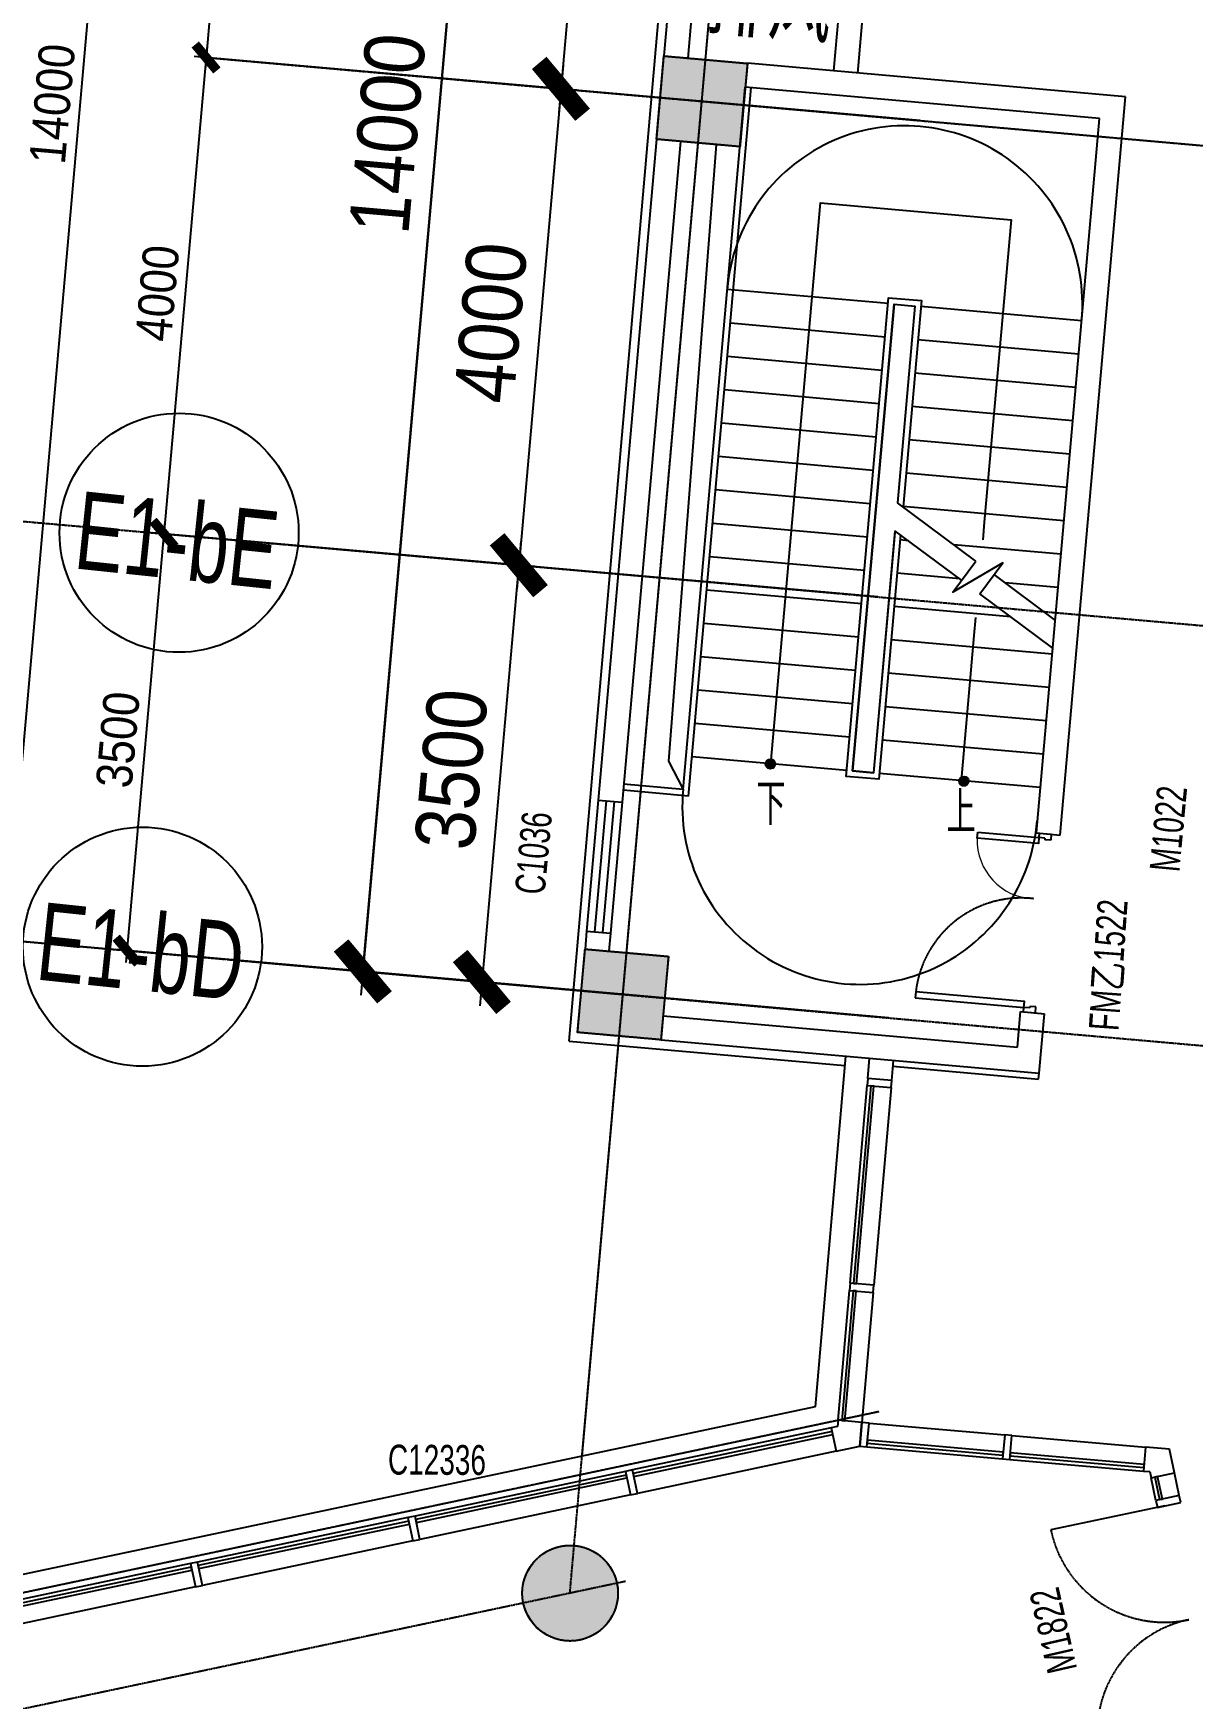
# Model space of a CAD drawing. Header units: millimetres. Extents: x 11669738 to 11859441, y -6222081 to -6069093.
# Drawn here: x 11725210 to 11734908, y -6168623 to -6154691 of the extents above; entities that cross this region are included whole.
import ezdxf
from ezdxf.enums import TextEntityAlignment as Align

# ---------------------------------------------------------------- set-up
doc = ezdxf.new("R2010")
doc.units = ezdxf.units.MM
for name, pattern in [('DASH', [0.35, 0.25, -0.1]), ('E-COLS-F4$0$HIDDEN', [0.375, 0.25, -0.125]), ('E-RG-1F$0$$0$DOTE', [2.42, 2, -0.2, 0.02, -0.2])]:
    doc.linetypes.add(name, pattern=pattern)
for name, color, linetype in [('A—墙体', 7, 'Continuous'), ('A—文字索引', 40, 'Continuous'), ('A—楼梯、电梯、栏杆', 50, 'Continuous'), ('A—设备管丼、主管符号', 50, 'Continuous'), ('A—轴线、尺寸', 1, 'Continuous'), ('A—门窗', 135, 'Continuous'), ('E-COLS-F4$0$0S-COLS-HATCH', 8, 'Continuous'), ('E-COLS-F4$0$0S-COLS-I', 90, 'E-COLS-F4$0$HIDDEN'), ('E1-RI-4F$0$A-SYMB-DOOR', 4, 'Continuous'), ('E1-RI-4F$0$A-SYMB-DOOR1', 4, 'Continuous'), ('E1-RV-4F$0$A-SYMB-AREA', 4, 'Continuous'), ('E1-RV-4F$0$A-SYMB-NAME', 4, 'Continuous'), ('E1-RV-4F$0$WRV-1-01-N1$0$AUDIT_D_120618114340-341', 1, 'Continuous'), ('I—平面—文字', 40, 'Continuous'), ('I—平面—装饰面层线', 192, 'Continuous'), ('I—平面—门', 22, 'Continuous'), ('轴线100', 1, 'Continuous')]:
    doc.layers.add(name, color=color, linetype=linetype)
doc.layers.add('E1-RV-4F$0$A-DOOR', color=32, linetype='Continuous', lineweight=5)
doc.styles.add('ARIAL', font='SIMYOU.TTF', dxfattribs={"width": 0.9})
doc.styles.add('E1-RI-4F$0$ECADI-TXT', font='SIMYOU.TTF')
doc.styles.add('E1-RV-4F$0$ECADI', font='hzs.shx', dxfattribs={"width": 0.7, "bigfont": 'hztxt.shx'})
doc.styles.add('XD2008', font='simhei.ttf', dxfattribs={"width": 0.85})
doc.dimstyles.new('200', dxfattribs={"dimscale": 200, "dimtxt": 2.5, "dimasz": 2, "dimexe": 1, "dimexo": 1, "dimgap": 0.8, "dimtad": 1, "dimdec": 0, "dimdsep": 46, "dimtxsty": 'ARIAL', "dimblk1": 'ARCHTICK', "dimblk2": 'ARCHTICK', "dimsah": 1, "dimcen": -0.9, "dimdle": 1, "dimclrd": 256, "dimclre": 256, "dimclrt": 40, "dimaunit": 1, "dimadec": 0, "dimazin": 0, "dimtfac": 0.35, "dimtdec": 0, "dimtix": 1, "dimtmove": 2, "dimatfit": 3, "dimldrblk": 'ARCHTICK', "dimfxl": 0, "dimtvp": 0.8, "dimtolj": 1, "dimtzin": 0, "dimarcsym": 0})
doc.dimstyles.new('副本 100', dxfattribs={"dimscale": 100, "dimtxt": 2.5, "dimasz": 2, "dimexe": 1, "dimexo": 1, "dimgap": 0.8, "dimtad": 1, "dimdec": 0, "dimdsep": 46, "dimtxsty": 'ARIAL', "dimblk1": 'ARCHTICK', "dimblk2": 'ARCHTICK', "dimsah": 1, "dimcen": -0.9, "dimdle": 1, "dimclrd": 256, "dimclre": 256, "dimclrt": 40, "dimaunit": 1, "dimadec": 0, "dimazin": 0, "dimtfac": 0.35, "dimtdec": 0, "dimtix": 1, "dimtmove": 2, "dimatfit": 3, "dimldrblk": 'ARCHTICK', "dimfxl": 0, "dimtvp": 0.8, "dimtolj": 1, "dimtzin": 0, "dimarcsym": 0})

# ---------------------------------------------------------------- blocks, each defined once
blk = doc.blocks.new('E1-RI-4F$0$ECADI-TAG-DOOR')
blk = doc.blocks.new('E-COLS-F4')
at = {"layer": 'E-COLS-F4$0$0S-COLS-HATCH'}
for points in [[(11730485, -6154881), (11731183, -6154943), (11731121, -6155640), (11730424, -6155578)], [(11729825, -6162352), (11730522, -6162413), (11730460, -6163111), (11729763, -6163049)]]:
    blk.add_hatch(color=18, dxfattribs=at).paths.add_polyline_path(points)
h = blk.add_hatch(color=18, dxfattribs=at)
edge = h.paths.add_edge_path()
edge.add_arc((11729700, -6167740), 400, 0, 360)
at = {"layer": 'A—墙体'}
for points in [[(11730485, -6154881), (11731183, -6154943), (11731121, -6155640), (11730424, -6155578)], [(11729825, -6162352), (11730522, -6162413), (11730460, -6163111), (11729763, -6163049)]]:
    blk.add_lwpolyline(points, close=True, dxfattribs=at)
blk.add_circle((11729700, -6167740), 400, dxfattribs=at)
at = {"layer": 'E-COLS-F4$0$0S-COLS-I'}
for points in [[(11730485, -6154881), (11731183, -6154943), (11731121, -6155640), (11730424, -6155578)], [(11729825, -6162352), (11730522, -6162413), (11730460, -6163111), (11729763, -6163049)]]:
    blk.add_lwpolyline(points, close=True, dxfattribs=at)
blk.add_circle((11729700, -6167740), 400, dxfattribs=at)
blk = doc.blocks.new('E1-RV-4F$0$3')
at = {"layer": 'E1-RV-4F$0$WRV-1-01-N1$0$AUDIT_D_120618114340-341'}
h = blk.add_hatch(color=256, dxfattribs=at)
edge = h.paths.add_edge_path()
edge.add_arc((10773784.9, -7567736.8), 20, 138.7891, 318.7891, ccw=False)
edge.add_arc((10773784.9, -7567736.8), 20, -41.2109, 138.7891, ccw=False)
blk.add_lwpolyline([(10773800, -7567750, -1), (10773769.9, -7567723.7, -1)], format="xyb", close=True, dxfattribs=at)
blk = doc.blocks.new('E1-RV-4F$0$5erhfh')
at = {"layer": 'E1-RV-4F$0$A-SYMB-AREA', "style": 'E1-RV-4F$0$ECADI', "width": 0.7}
blk.add_attdef('340M2', text='', height=2.5, dxfattribs=at).set_placement((0, 1.25), align=Align.MIDDLE_LEFT)
at = {"layer": 'E1-RV-4F$0$A-SYMB-NAME', "style": 'E1-RV-4F$0$ECADI', "width": 0.7}
blk.add_attdef('CHINESENAME', (-12.29, 3.09), '', height=4.5, dxfattribs=at)
blk = doc.blocks.new('E1-RV-4F$0$m1500')
at = {"layer": 'E1-RV-4F$0$A-DOOR'}
for p, q in [((11840495, -6201812), (11840533, -6201812)), ((11840495, -6201812), (11840495, -6201912)), ((11840533, -6201862), (11840533, -6201812)), ((11841958, -6201862), (11841958, -6201812)), ((11841995, -6201812), (11841958, -6201812)), ((11841995, -6201812), (11841995, -6201912)), ((11840495, -6201912), (11840545, -6201912)), ((11840533, -6201862), (11840545, -6201862)), ((11840545, -6201912), (11840545, -6201862)), ((11841958, -6201862), (11841945, -6201862)), ((11841945, -6201912), (11841945, -6201862)), ((11841995, -6201912), (11841945, -6201912))]:
    blk.add_line(p, q, dxfattribs=at)
for points in [[(11840533, -6200900), (11840533, -6201812), (11840583, -6201812), (11840583, -6200900)], [(11841958, -6201299), (11841958, -6201812), (11841908, -6201812), (11841908, -6201299)]]:
    blk.add_lwpolyline(points, close=True, dxfattribs=at)
for centre, radius, start, end in [((11840558, -6201787), 888, 358.3865, 88.3865), ((11841933, -6201787), 489, 92.9807, 182.9807)]:
    blk.add_arc(centre, radius, start, end, dxfattribs=at)
blk = doc.blocks.new('_ArchTick')
at = {"color": 0, "linetype": 'ByBlock', "const_width": 0.4}
blk.add_lwpolyline([(-0.5, -0.5), (0.5, 0.5)], dxfattribs=at)
blk = doc.blocks.new('*D246')
at = {"layer": 'A—轴线、尺寸', "linetype": 'ByBlock', "lineweight": -2}
for p, q in [((11729288, -6158941), (11728945, -6162826)), ((11731890, -6159372), (11729071, -6159123)), ((11731581, -6162858), (11728763, -6162609))]:
    blk.add_line(p, q, dxfattribs=at)
at = {"layer": 'Defpoints', "color": 0, "linetype": 'ByBlock'}
for p in [(11732089, -6159390), (11728962, -6162627), (11731781, -6162876)]:
    blk.add_point(p, dxfattribs=at)
at = {"layer": 'A—轴线、尺寸', "linetype": 'ByBlock', "lineweight": -2, "xscale": 400, "yscale": 400, "zscale": 400}
for p, rotation in [((11729271, -6159141), 84.94782860218022), ((11728962, -6162627), 264.9478286021802)]:
    blk.add_blockref('_ArchTick', p, dxfattribs=dict(at, rotation=rotation))
at = {"layer": 'A—轴线、尺寸', "color": 40, "linetype": 'ByBlock', "insert": (11728708, -6160848), "char_height": 500, "attachment_point": 5, "rotation": 84.9478, "style": 'ARIAL'}
blk.add_mtext('\\A1;3500', dxfattribs=at)
blk = doc.blocks.new('*D247')
at = {"layer": 'A—轴线、尺寸', "linetype": 'ByBlock', "lineweight": -2}
for p, q in [((11729217, -6148394), (11727949, -6162738)), ((11733596, -6148982), (11729000, -6148576)), ((11732363, -6162928), (11727767, -6162521))]:
    blk.add_line(p, q, dxfattribs=at)
at = {"layer": 'Defpoints', "color": 0, "linetype": 'ByBlock'}
for p in [(11733795, -6149000), (11727966, -6162539), (11732562, -6162945)]:
    blk.add_point(p, dxfattribs=at)
at = {"layer": 'A—轴线、尺寸', "linetype": 'ByBlock', "lineweight": -2, "xscale": 400, "yscale": 400, "zscale": 400}
for p, rotation in [((11729199, -6148593), 84.94782860218022), ((11727966, -6162539), 264.9478286021802)]:
    blk.add_blockref('_ArchTick', p, dxfattribs=dict(at, rotation=rotation))
at = {"layer": 'A—轴线、尺寸', "color": 40, "linetype": 'ByBlock', "insert": (11728174, -6155530), "char_height": 500, "attachment_point": 5, "rotation": 84.9478, "style": 'ARIAL'}
blk.add_mtext('\\A1;14000', dxfattribs=at)
blk = doc.blocks.new('*D276')
at = {"layer": 'A—轴线、尺寸', "linetype": 'ByBlock', "lineweight": -2}
for p, q in [((11730213, -6148482), (11729605, -6155355)), ((11733198, -6148947), (11729996, -6148664)), ((11732625, -6155421), (11729424, -6155138))]:
    blk.add_line(p, q, dxfattribs=at)
at = {"layer": 'Defpoints', "color": 0, "linetype": 'ByBlock'}
for p in [(11733397, -6148964), (11729623, -6155156), (11732824, -6155439)]:
    blk.add_point(p, dxfattribs=at)
at = {"layer": 'A—轴线、尺寸', "linetype": 'ByBlock', "lineweight": -2, "xscale": 400, "yscale": 400, "zscale": 400}
for p, rotation in [((11730195, -6148681), 84.94782860218022), ((11729623, -6155156), 264.9478286021802)]:
    blk.add_blockref('_ArchTick', p, dxfattribs=dict(at, rotation=rotation))
at = {"layer": 'A—轴线、尺寸', "color": 40, "linetype": 'ByBlock', "insert": (11729501, -6151883), "char_height": 500, "attachment_point": 5, "rotation": 84.9478, "style": 'ARIAL'}
blk.add_mtext('\\A1;6500', dxfattribs=at)
blk = doc.blocks.new('*D277')
at = {"layer": 'A—轴线、尺寸', "linetype": 'ByBlock', "lineweight": -2}
for p, q in [((11729641, -6154957), (11729253, -6159340)), ((11732625, -6155421), (11729424, -6155138)), ((11732273, -6159406), (11729071, -6159123))]:
    blk.add_line(p, q, dxfattribs=at)
at = {"layer": 'Defpoints', "color": 0, "linetype": 'ByBlock'}
for p in [(11732824, -6155439), (11729271, -6159141), (11732472, -6159424)]:
    blk.add_point(p, dxfattribs=at)
at = {"layer": 'A—轴线、尺寸', "linetype": 'ByBlock', "lineweight": -2, "xscale": 400, "yscale": 400, "zscale": 400}
for p, rotation in [((11729623, -6155156), 84.94782860218022), ((11729271, -6159141), 264.9478286021802)]:
    blk.add_blockref('_ArchTick', p, dxfattribs=dict(at, rotation=rotation))
at = {"layer": 'A—轴线、尺寸', "color": 40, "linetype": 'ByBlock', "insert": (11729038, -6157112), "char_height": 500, "attachment_point": 5, "rotation": 84.9478, "style": 'ARIAL'}
blk.add_mtext('\\A1;4000', dxfattribs=at)
blk = doc.blocks.new('*D385')
at = {"layer": 'Defpoints', "color": 0, "linetype": 'ByBlock'}
for p in [(11956206, -6349827), (11953079, -6353064), (11955897, -6353313)]:
    blk.add_point(p, dxfattribs=at)
at = {"layer": '轴线100', "linetype": 'ByBlock', "lineweight": -2}
for p, q in [((11953396, -6349478), (11953070, -6353163)), ((11956106, -6349818), (11953288, -6349569)), ((11955798, -6353304), (11952980, -6353055))]:
    blk.add_line(p, q, dxfattribs=at)
at = {"layer": '轴线100', "linetype": 'ByBlock', "lineweight": -2, "xscale": 200, "yscale": 200, "zscale": 200}
for p, rotation in [((11953387, -6349577), 84.94782860317694), ((11953079, -6353064), 264.947828603177)]:
    blk.add_blockref('_ArchTick', p, dxfattribs=dict(at, rotation=rotation))
at = {"layer": '轴线100', "color": 40, "linetype": 'ByBlock', "insert": (11953004, -6351300), "char_height": 300, "attachment_point": 5, "rotation": 84.9478, "style": 'ARIAL'}
blk.add_mtext('\\A1;3500', dxfattribs=at)
blk = doc.blocks.new('*D386')
at = {"layer": 'Defpoints', "color": 0, "linetype": 'ByBlock'}
for p in [(11958260, -6339467), (11952068, -6352974), (11957027, -6353413)]:
    blk.add_point(p, dxfattribs=at)
at = {"layer": '轴线100', "linetype": 'ByBlock', "lineweight": -2}
for p, q in [((11953310, -6338929), (11952059, -6353074)), ((11958160, -6339458), (11953201, -6339020)), ((11956927, -6353404), (11951968, -6352966))]:
    blk.add_line(p, q, dxfattribs=at)
at = {"layer": '轴线100', "linetype": 'ByBlock', "lineweight": -2, "xscale": 200, "yscale": 200, "zscale": 200}
for p, rotation in [((11953301, -6339029), 84.94782860317694), ((11952068, -6352974), 264.947828603177)]:
    blk.add_blockref('_ArchTick', p, dxfattribs=dict(at, rotation=rotation))
at = {"layer": '轴线100', "color": 40, "linetype": 'ByBlock', "insert": (11952455, -6345981), "char_height": 300, "attachment_point": 5, "rotation": 84.9478, "style": 'ARIAL'}
blk.add_mtext('\\A1;14000', dxfattribs=at)
blk = doc.blocks.new('*D391')
at = {"layer": 'Defpoints', "color": 0, "linetype": 'ByBlock'}
for p in [(11957514, -6339401), (11953740, -6345593), (11956941, -6345876)]:
    blk.add_point(p, dxfattribs=at)
at = {"layer": '轴线100', "linetype": 'ByBlock', "lineweight": -2}
for p, q in [((11954321, -6339019), (11953731, -6345693)), ((11957414, -6339392), (11954212, -6339109)), ((11956842, -6345867), (11953640, -6345584))]:
    blk.add_line(p, q, dxfattribs=at)
at = {"layer": '轴线100', "linetype": 'ByBlock', "lineweight": -2, "xscale": 200, "yscale": 200, "zscale": 200}
for p, rotation in [((11954312, -6339118), 84.94782860317694), ((11953740, -6345593), 264.947828603177)]:
    blk.add_blockref('_ArchTick', p, dxfattribs=dict(at, rotation=rotation))
at = {"layer": '轴线100', "color": 40, "linetype": 'ByBlock', "insert": (11953797, -6342335), "char_height": 300, "attachment_point": 5, "rotation": 84.9478, "style": 'ARIAL'}
blk.add_mtext('\\A1;6500', dxfattribs=at)
blk = doc.blocks.new('*D392')
at = {"layer": 'Defpoints', "color": 0, "linetype": 'ByBlock'}
for p in [(11956941, -6345876), (11953387, -6349577), (11956589, -6349860)]:
    blk.add_point(p, dxfattribs=at)
at = {"layer": '轴线100', "linetype": 'ByBlock', "lineweight": -2}
for p, q in [((11953748, -6345493), (11953379, -6349677)), ((11956842, -6345867), (11953640, -6345584)), ((11956489, -6349852), (11953288, -6349569))]:
    blk.add_line(p, q, dxfattribs=at)
at = {"layer": '轴线100', "linetype": 'ByBlock', "lineweight": -2, "xscale": 200, "yscale": 200, "zscale": 200}
for p, rotation in [((11953740, -6345593), 84.94782860317694), ((11953387, -6349577), 264.947828603177)]:
    blk.add_blockref('_ArchTick', p, dxfattribs=dict(at, rotation=rotation))
at = {"layer": '轴线100', "color": 40, "linetype": 'ByBlock', "insert": (11953334, -6347565), "char_height": 300, "attachment_point": 5, "rotation": 84.9478, "style": 'ARIAL'}
blk.add_mtext('\\A1;4000', dxfattribs=at)
blk = doc.blocks.new('4')
at = {"layer": '轴线100', "linetype": 'E-RG-1F$0$$0$DOTE'}
for p, q in [((11956783.5, -6358438.8, 0), (11958881.3, -6334710.2, 0)), ((11953801.5, -6345598.4, 0), (11971832.4, -6347192.5, 0)), ((11951444.2, -6349405.6, 0), (12008725.2, -6354469.6, 0)), ((11951136, -6352892, 0), (12008417, -6357956, 0))]:
    blk.add_line(p, q, dxfattribs=at)
at = {"layer": '轴线100', "linetype": 'ByBlock'}
for base, p1, p2, picture, middle in [((11952067.9, -6352974.4, 0), (11958259.9, -6339467.2, 0), (11957027, -6353412.8, 0), '*D386', (11952455.3, -6345981.3, 0)), ((11953739.7, -6345592.9, 0), (11957513.6, -6339401.2, 0), (11956941.2, -6345876, 0), '*D391', (11953796.8, -6342335.3, 0)), ((11953387.4, -6349577.4, 0), (11956941.2, -6345876, 0), (11956588.9, -6349860.4, 0), '*D392', (11953334.4, -6347564.9, 0)), ((11953079.2, -6353063.8, 0), (11956205.7, -6349826.6, 0), (11955897.4, -6353313, 0), '*D385', (11953004.2, -6351300.4, 0))]:
    dim = blk.add_linear_dim(base=base, p1=p1, p2=p2, angle=84.94783, dimstyle='副本 100', override={"dimtxt": 3}, dxfattribs=at)
    dim.commit()
    dim.dimension.update_dxf_attribs({"geometry": picture, "text_midpoint": middle})

msp = doc.modelspace()

# ---------------------------------------------------------------- linework, layer by layer
at = {"layer": 'A—墙体'}
for p, q in [((11730996.1, -6149103.6), (11730485.3, -6154881.1)), ((11730843.1, -6153105.7), (11730684.6, -6154898.7)), ((11732062.8, -6153213.5), (11731904.3, -6155006.5)), ((11732262, -6153231.1), (11732103.5, -6155024.1)), ((11734345.2, -6155222.2), (11731182.6, -6154942.6)), ((11734345.2, -6155222.2), (11731182.6, -6154942.6)), ((11734128.4, -6155403.8), (11731165, -6155141.8)), ((11734128.4, -6155403.8), (11731165, -6155141.8)), ((11733799.2, -6161398.1), (11734345.2, -6155222.2)), ((11733799.2, -6161398.1), (11734345.2, -6155222.2)), ((11733600, -6161380.5), (11734128.4, -6155403.8)), ((11733600, -6161380.5), (11734128.4, -6155403.8)), ((11730423.7, -6155578.2), (11729934.9, -6161106.7)), ((11730423.7, -6155578.2), (11729934.9, -6161106.7)), ((11730622.9, -6155595.8), (11730134.1, -6161124.3)), ((11730622.9, -6155595.8), (11730134.1, -6161124.3)), ((11729934.9, -6161106.7), (11730134.1, -6161124.3)), ((11729934.9, -6161106.7), (11730134.1, -6161124.3)), ((11733600, -6161380.5), (11733799.2, -6161398.1)), ((11733600, -6161380.5), (11733799.2, -6161398.1)), ((11729838, -6162202.4), (11729824.8, -6162351.8)), ((11729838, -6162202.4), (11729824.8, -6162351.8)), ((11729838, -6162202.4), (11730037.3, -6162220)), ((11729838, -6162202.4), (11730037.3, -6162220)), ((11730037.3, -6162220), (11730024.1, -6162369.4)), ((11730037.3, -6162220), (11730024.1, -6162369.4)), ((11730478.1, -6162911.5), (11733441.5, -6163173.5)), ((11730478.1, -6162911.5), (11733441.5, -6163173.5)), ((11733441.5, -6163173.5), (11733467.9, -6162874.7)), ((11733441.5, -6163173.5), (11733467.9, -6162874.7)), ((11733467.9, -6162874.7), (11733667.1, -6162892.3)), ((11733467.9, -6162874.7), (11733667.1, -6162892.3)), ((11733623.1, -6163390.3), (11733667.1, -6162892.3)), ((11733623.1, -6163390.3), (11733667.1, -6162892.3)), ((11730460.5, -6163110.7), (11733623.1, -6163390.3)), ((11730460.5, -6163110.7), (11733623.1, -6163390.3))]:
    msp.add_line(p, q, dxfattribs=at)
at = {"layer": 'A—楼梯、电梯、栏杆'}
for p, q in [((11732359.7, -6156953), (11731015, -6156833.7)), ((11732409.5, -6156957.4), (11732063.2, -6160862.1)), ((11732409.5, -6156957.4), (11732583.8, -6156972.9)), ((11732583.8, -6156972.9), (11732437.9, -6158618.4)), ((11733978.3, -6157096.5), (11732633.6, -6156977.3)), ((11732335, -6157231.9), (11731040.5, -6157117.1)), ((11733953.6, -6157375.4), (11732608.9, -6157256.2)), ((11732310.2, -6157510.8), (11731015.9, -6157396)), ((11733928.9, -6157654.4), (11732584.2, -6157535.1)), ((11732285.5, -6157789.7), (11730991.2, -6157674.9)), ((11733904.1, -6157933.3), (11732559.4, -6157814)), ((11732260.8, -6158068.6), (11730966.6, -6157953.8)), ((11733879.4, -6158212.2), (11732534.7, -6158092.9)), ((11732236, -6158347.5), (11730941.9, -6158232.8)), ((11733854.7, -6158491.1), (11732510, -6158371.8)), ((11732211.3, -6158626.4), (11730917.2, -6158511.7)), ((11733829.9, -6158770), (11732485.3, -6158650.7)), ((11732186.6, -6158905.3), (11730892.6, -6158790.6)), ((11732417.2, -6158852.3), (11732237.6, -6160877.5)), ((11732529.5, -6158935.7), (11732460.5, -6158929.6)), ((11733805.2, -6159048.9), (11732910, -6158969.5)), ((11732161.8, -6159184.2), (11730867.9, -6159069.5)), ((11732958.7, -6159254.9), (11732435.8, -6159208.5)), ((11733780.5, -6159327.8), (11733339.2, -6159288.7)), ((11732137.1, -6159463.1), (11730843.3, -6159348.4)), ((11733387.9, -6159574.1), (11732411, -6159487.4)), ((11732112.4, -6159742), (11730818.6, -6159627.3)), ((11733731, -6159885.6), (11732386.3, -6159766.3)), ((11732087.6, -6160021), (11730794, -6159906.2)), ((11733706.3, -6160164.5), (11732361.6, -6160045.3)), ((11732062.9, -6160299.9), (11730769.3, -6160185.1)), ((11733681.5, -6160443.4), (11732336.8, -6160324.2)), ((11732038.2, -6160578.8), (11730744.6, -6160464.1)), ((11733656.8, -6160722.3), (11732312.1, -6160603.1)), ((11732013.4, -6160857.7), (11730720, -6160743)), ((11732063.2, -6160862.1), (11732237.6, -6160877.5)), ((11733632.1, -6161001.2), (11732287.4, -6160882))]:
    msp.add_line(p, q, dxfattribs=at)
at = {"layer": 'A—楼梯、电梯、栏杆', "color": 2}
for p, q in [((11732409.5, -6156957.4), (11732063.2, -6160862.1)), ((11732409.5, -6156957.4), (11732583.8, -6156972.9)), ((11732583.8, -6156972.9), (11732437.9, -6158618.4)), ((11733094, -6159106.3), (11732437.9, -6158618.4)), ((11732417.2, -6158852.3), (11732237.6, -6160877.5)), ((11732974.6, -6159266.8), (11732417.2, -6158852.2)), ((11732529.5, -6158935.7), (11732460.5, -6158929.6)), ((11733757.5, -6159599.6), (11733246.4, -6159219.6)), ((11733736.8, -6159833.5), (11733127.1, -6159380.1)), ((11732063.2, -6160862.1), (11732237.6, -6160877.5))]:
    msp.add_line(p, q, dxfattribs=at)
for points in [[(11731379.4, -6160801.4), (11731794.2, -6156110.7), (11733388, -6156251.6), (11733164.4, -6158780.5), (11733151.2, -6158929.9)], [(11733127.1, -6159380.1), (11733319.3, -6159121.6), (11732901.4, -6159365.2), (11733094, -6159106.3)], [(11732973.1, -6160942.8), (11733080.6, -6159728.3), (11733093.8, -6159578.9)]]:
    msp.add_lwpolyline(points, dxfattribs=at)
at = {"layer": 'A—楼梯、电梯、栏杆'}
for points in [[(11732464.3, -6158887.3), (11732282.9, -6160931.8), (11732009, -6160907.5), (11732364.1, -6156903.2), (11732638, -6156927.5), (11732485, -6158653.5)], [(11732415.8, -6158867.6), (11732237.6, -6160877.5), (11732063.2, -6160862.1), (11732409.5, -6156957.4), (11732583.8, -6156972.9), (11732437.9, -6158618.4)]]:
    msp.add_lwpolyline(points, dxfattribs=at)
at = {"layer": 'A—楼梯、电梯、栏杆', "color": 2}
for centre, radius, start, end in [((11732497.8, -6156952.7), 1487.6, 354.45966, 175.436), ((11732124.6, -6161161.1), 1486.1, 174.45282, 355.44284)]:
    msp.add_arc(centre, radius, start, end, dxfattribs=at)
at = {"layer": 'A—设备管丼、主管符号'}
for p, q in [((11730645.5, -6161017.5), (11731165, -6155141.8)), ((11730690.9, -6161071.7), (11731214.8, -6155146.2)), ((11730645.5, -6161017.5), (11730147.5, -6160973.4)), ((11730690.9, -6161071.7), (11730143.1, -6161023.2))]:
    msp.add_line(p, q, dxfattribs=at)
msp.add_lwpolyline([(11730921.7, -6155622.3), (11730522.3, -6160779.2), (11730646.3, -6161017.5)], dxfattribs=at)
at = {"layer": 'A—轴线、尺寸', "linetype": 'ByBlock'}
for p, q in [((11729801.2, -6166593.7, 0), (11731925.9, -6142560.3, 0)), ((11727966.3, -6162538.9, 0), (11729199.2, -6148593.3, 0)), ((11730382.4, -6155223.2, 0), (11744748.7, -6156493.3, 0)), ((11727423.2, -6158977.2, 0), (11730450.8, -6159244.9, 0)), ((11727114.2, -6162463.5, 0), (11730142.6, -6162731.3, 0)), ((11732282.3, -6166221.8, 0), (11687668.7, -6175666.2, 0))]:
    msp.add_line(p, q, dxfattribs=at)
for centre in [(11726429.1, -6158869.4, 0), (11726123, -6162331.7, 0)]:
    msp.add_circle(centre, 1000, dxfattribs=at)
at = {"layer": 'A—门窗'}
for p, q in [((11729692.7, -6163123.3), (11731063.1, -6147423.5)), ((11729934.9, -6161106.7), (11729838, -6162202.4)), ((11729934.9, -6161106.7), (11729838, -6162202.4)), ((11730001.3, -6161112.5), (11729904.4, -6162208.3)), ((11730001.3, -6161112.5), (11729904.4, -6162208.3)), ((11730067.7, -6161118.4), (11729970.9, -6162214.1)), ((11730067.7, -6161118.4), (11729970.9, -6162214.1)), ((11730134.1, -6161124.3), (11730037.3, -6162220)), ((11730134.1, -6161124.3), (11730037.3, -6162220)), ((11729692.7, -6163123.3), (11731997.2, -6163327)), ((11732004.1, -6163247.6), (11731749.9, -6166181.3)), ((11732190.7, -6163433.5), (11732205.6, -6163265.1)), ((11732389.9, -6163450.8), (11732404.8, -6163282.8)), ((11732041.3, -6165147), (11732185.5, -6163493.2)), ((11732215.9, -6163495.9), (11732071.7, -6165149.6)), ((11732097, -6165151.8), (11732241.2, -6163498.1)), ((11732190.7, -6163433.5), (11732185.5, -6163493.2)), ((11732185.5, -6163493.2), (11732384.7, -6163510.6)), ((11732389.9, -6163450.8), (11732190.7, -6163433.5)), ((11732241.2, -6163498.1), (11732215.9, -6163495.9)), ((11732384.7, -6163510.6), (11732389.9, -6163450.8)), ((11732384.7, -6163510.6), (11732240.5, -6165164.3)), ((11732071.7, -6165149.6), (11732097, -6165151.8)), ((11731941.3, -6166293.5), (11732036, -6165206.7)), ((11732066.5, -6165209.4), (11731971.7, -6166296.1)), ((11731997, -6166298.3), (11732091.8, -6165211.6)), ((11732091.8, -6165211.6), (11732066.5, -6165209.4)), ((11732235.3, -6165224.1), (11732140.5, -6166310.8)), ((11731749.9, -6166181.3), (11722716.4, -6168093.6)), ((11731884.9, -6166357.1), (11730222.2, -6166709.1)), ((11731891.2, -6166387), (11730228.6, -6166739)), ((11730233.8, -6166763.8), (11731896.5, -6166411.9)), ((11731896.5, -6166411.9), (11731891.2, -6166387)), ((11731971.7, -6166296.1), (11731997, -6166298.3)), ((11732200.2, -6166317.1), (11733335, -6166416.1)), ((11733394.8, -6166421.3), (11734513.6, -6166518.9)), ((11731926.3, -6166552.8), (11730263.7, -6166904.8)), ((11732182.8, -6166516.4), (11733317.6, -6166615.3)), ((11732187.7, -6166460.6), (11732185.5, -6166485.9)), ((11732185.5, -6166485.9), (11733320.3, -6166584.9)), ((11733322.5, -6166559.6), (11732187.7, -6166460.6)), ((11733320.3, -6166584.9), (11733322.5, -6166559.6)), ((11733382.3, -6166564.8), (11733380.1, -6166590.1)), ((11734501.1, -6166662.4), (11733382.3, -6166564.8)), ((11734513.6, -6166518.9), (11734496.3, -6166718.1)), ((11734714, -6166536.4), (11734513.6, -6166518.9)), ((11734755.6, -6166733.1), (11734714, -6166536.4)), ((11733377.4, -6166620.6), (11734496.3, -6166718.1)), ((11733380.1, -6166590.1), (11734498.9, -6166687.7)), ((11734498.9, -6166687.7), (11734501.1, -6166662.4)), ((11730163.5, -6166721.5), (11728402.6, -6167094.3)), ((11730169.9, -6166751.4), (11728408.9, -6167124.2)), ((11728414.2, -6167149.1), (11730175.1, -6166776.3)), ((11730175.1, -6166776.3), (11730169.9, -6166751.4)), ((11730228.6, -6166739), (11730233.8, -6166763.8)), ((11734496.3, -6166718.1), (11734549, -6166722.7)), ((11734549, -6166722.7), (11734560, -6166774.5)), ((11734560, -6166774.5), (11734755.6, -6166733.1)), ((11734600, -6166963.9), (11734560, -6166774.5)), ((11734614.7, -6166762.9), (11734589.8, -6166768.2)), ((11734589.8, -6166768.2), (11734629.9, -6166957.5)), ((11734654.8, -6166952.3), (11734614.7, -6166762.9)), ((11734795.7, -6166922.5), (11734755.6, -6166733.1)), ((11730205, -6166917.2), (11728444, -6167290)), ((11734629.9, -6166957.5), (11734654.8, -6166952.3)), ((11728343.9, -6167106.7), (11726582.9, -6167479.5)), ((11728408.9, -6167124.2), (11728414.2, -6167149.1)), ((11728350.2, -6167136.6), (11726589.2, -6167509.4)), ((11726594.5, -6167534.3), (11728355.5, -6167161.5)), ((11728355.5, -6167161.5), (11728350.2, -6167136.6)), ((11728385.3, -6167302.4), (11726624.3, -6167675.2)), ((11726524.2, -6167492), (11724763.2, -6167864.7)), ((11726530.5, -6167521.8), (11724769.6, -6167894.6)), ((11726535.8, -6167546.7), (11726530.5, -6167521.8)), ((11726589.2, -6167509.4), (11726594.5, -6167534.3)), ((11724774.8, -6167919.5), (11726535.8, -6167546.7)), ((11726565.6, -6167687.6), (11724804.6, -6168060.4))]:
    msp.add_line(p, q, dxfattribs=at)
at = {"layer": 'A—门窗', "extrusion": (0, 0, -1)}
for p, q in [((11732041.3, -6165147), (11732036, -6165206.7)), ((11732240.5, -6165164.3), (11732041.3, -6165147)), ((11732235.3, -6165224.1), (11732240.5, -6165164.3)), ((11732036, -6165206.7), (11732235.3, -6165224.1)), ((11731936.7, -6166346.2), (11731884.9, -6166357.1)), ((11731884.9, -6166357.1), (11731926.3, -6166552.8)), ((11731941.3, -6166293.5), (11731936.7, -6166346.2)), ((11732140.5, -6166310.8), (11731941.3, -6166293.5)), ((11732123, -6166511.2), (11732140.5, -6166310.8)), ((11732140.4, -6166311.9), (11732123, -6166511.2)), ((11732200.2, -6166317.1), (11732140.4, -6166311.9)), ((11732182.8, -6166516.4), (11732200.2, -6166317.1)), ((11733335, -6166416.1), (11733317.6, -6166615.3)), ((11733394.8, -6166421.3), (11733335, -6166416.1)), ((11733377.4, -6166620.6), (11733394.8, -6166421.3)), ((11731926.3, -6166552.8), (11732123, -6166511.2)), ((11732123, -6166511.2), (11732182.8, -6166516.4)), ((11733317.6, -6166615.3), (11733377.4, -6166620.6)), ((11730222.2, -6166709.1), (11730163.5, -6166721.5)), ((11730163.5, -6166721.5), (11730205, -6166917.2)), ((11730263.7, -6166904.8), (11730222.2, -6166709.1)), ((11730205, -6166917.2), (11730263.7, -6166904.8)), ((11734795.7, -6166922.5), (11734600, -6166963.9)), ((11734600, -6166963.9), (11734612.5, -6167022.6)), ((11734612.5, -6167022.6), (11734808.1, -6166981.2)), ((11734808.1, -6166981.2), (11734795.7, -6166922.5)), ((11728402.6, -6167094.3), (11728343.9, -6167106.7)), ((11728343.9, -6167106.7), (11728385.3, -6167302.4)), ((11728444, -6167290), (11728402.6, -6167094.3)), ((11728385.3, -6167302.4), (11728444, -6167290)), ((11726582.9, -6167479.5), (11726524.2, -6167492)), ((11726524.2, -6167492), (11726565.6, -6167687.6)), ((11726624.3, -6167675.2), (11726582.9, -6167479.5)), ((11726565.6, -6167687.6), (11726624.3, -6167675.2))]:
    msp.add_line(p, q, dxfattribs=at)
at = {"layer": 'I—平面—装饰面层线'}
for p, q in [((11732400.4, -6163332.4), (11733618.7, -6163440.1)), ((11733618.7, -6163440.1), (11733623.1, -6163390.3))]:
    msp.add_line(p, q, dxfattribs=at)
msp.add_lwpolyline([(11733617.3, -6162887.9), (11733667.1, -6162892.3)], dxfattribs=at)
at = {"layer": 'I—平面—门'}
for p, q in [((11733624.9, -6161382.7), (11733621.6, -6161420)), ((11733624.9, -6161382.7), (11733724.5, -6161391.5)), ((11733724.5, -6161391.5), (11733720.1, -6161441.3)), ((11733671.4, -6161424.5), (11733621.6, -6161420)), ((11733671.4, -6161424.5), (11733670.3, -6161436.9)), ((11733720.1, -6161441.3), (11733670.3, -6161436.9)), ((11733492.8, -6162876.9), (11733496.1, -6162839.5)), ((11733492.8, -6162876.9), (11733592.5, -6162885.7)), ((11733545.9, -6162843.9), (11733496.1, -6162839.5)), ((11733545.9, -6162843.9), (11733547, -6162831.5)), ((11733596.9, -6162835.9), (11733547, -6162831.5)), ((11733592.5, -6162885.7), (11733596.9, -6162835.9)), ((11734673.4, -6167009.7), (11733721.3, -6167211.2))]:
    msp.add_line(p, q, dxfattribs=at)
for points in [[(11733110.3, -6161374.8), (11733621.6, -6161420), (11733617.2, -6161469.9), (11733105.9, -6161424.7)], [(11732587.2, -6162759.2), (11733496.1, -6162839.5), (11733500.5, -6162789.7), (11732591.6, -6162709.3)]]:
    msp.add_lwpolyline(points, close=True, dxfattribs=at)
at = {"layer": 'I—平面—门', "color": 8, "linetype": 'DASH', "ltscale": 20}
for centre, radius, start, end in [((11733473.4, -6162812.4), 887.9, 83.3343, 173.3343), ((11734673.4, -6167009.7), 973.2, 191.95265, 281.95265), ((11735075.2, -6168907.6), 966.8, 101.95265, 191.95265)]:
    msp.add_arc(centre, radius, start, end, dxfattribs=at)
at = {"layer": '轴线100', "linetype": 'E-RG-1F$0$$0$DOTE'}
for p, q in [((11732282.2, -6166222, 0), (11687668.6, -6175666.4, 0)), ((11730163.5, -6167641.6, 0), (11687864.3, -6176596, 0))]:
    msp.add_line(p, q, dxfattribs=at)

# ---------------------------------------------------------------- block references
msp.add_blockref('4', (-227085, 190699.3, 0))
ref = msp.add_blockref('E1-RV-4F$0$5erhfh', (11732487.6, -6161622.7), dxfattribs=dict(xscale=100, yscale=100, zscale=100))
ref.add_attrib('CHINESENAME', '下', (11731258.4, -6161313.9), dxfattribs={"layer": 'E1-RV-4F$0$A-SYMB-NAME', "height": 350, "style": 'E1-RV-4F$0$ECADI', "width": 0.7})
ref = msp.add_blockref('E1-RV-4F$0$5erhfh', (11732487.6, -6161622.7), dxfattribs=dict(xscale=100, yscale=100, zscale=100))
ref.add_attrib('CHINESENAME', '下', (11731258.4, -6161313.9), dxfattribs={"layer": 'E1-RV-4F$0$A-SYMB-NAME', "height": 350, "style": 'E1-RV-4F$0$ECADI', "width": 0.7})
ref = msp.add_blockref('E1-RV-4F$0$5erhfh', (11734078.4, -6161694.3), dxfattribs=dict(xscale=100, yscale=100, zscale=100))
ref.add_attrib('CHINESENAME', '上', (11732849.2, -6161385.6), dxfattribs={"layer": 'E1-RV-4F$0$A-SYMB-NAME', "height": 350, "style": 'E1-RV-4F$0$ECADI', "width": 0.7})
ref = msp.add_blockref('E1-RV-4F$0$5erhfh', (11734078.4, -6161694.3), dxfattribs=dict(xscale=100, yscale=100, zscale=100))
ref.add_attrib('CHINESENAME', '上', (11732849.2, -6161385.6), dxfattribs={"layer": 'E1-RV-4F$0$A-SYMB-NAME', "height": 350, "style": 'E1-RV-4F$0$ECADI', "width": 0.7})
at = {"layer": 'A—楼梯、电梯、栏杆', "xscale": 1.999999999999999, "yscale": 1.999999999999999, "zscale": 1.999999999999999, "rotation": 264.9480574200493}
for p in [(28705505.7, 13970248), (28705505.7, 13970248), (28707124.4, 13970104.4), (28707124.4, 13970104.4)]:
    msp.add_blockref('E1-RV-4F$0$3', p, dxfattribs=at)
at = {"layer": 'E1-RI-4F$0$A-SYMB-DOOR'}
ref = msp.add_blockref('E1-RI-4F$0$ECADI-TAG-DOOR', (11730296.1, -6161054.9), dxfattribs=dict(at, xscale=100.0000000022704, yscale=100.0000000022704, zscale=100.0000000022704, rotation=84.69260038459569))
ref.add_attrib('门窗主编号1', 'C1036', dxfattribs={"height": 250, "rotation": 84.6926, "style": 'E1-RI-4F$0$ECADI-TXT', "width": 0.7}).set_placement((11729549.5, -6161216.5), align=Align.RIGHT)
ref = msp.add_blockref('E1-RI-4F$0$ECADI-TAG-DOOR', (11729222.4, -6167480.6), dxfattribs=dict(at, xscale=100.0000000022703, yscale=100.0000000022703, zscale=100.0000000022703, rotation=359.7447720076635))
ref.add_attrib('门窗主编号1', 'C12336', dxfattribs={"height": 250, "rotation": 359.74477, "style": 'E1-RI-4F$0$ECADI-TXT', "width": 0.7}).set_placement((11728995.7, -6166751.2), align=Align.RIGHT)
at = {"layer": 'E1-RI-4F$0$A-SYMB-DOOR1'}
ref = msp.add_blockref('E1-RI-4F$0$ECADI-TAG-DOOR', (11735608.5, -6160839.4), dxfattribs=dict(at, xscale=100.0000000022703, yscale=100.0000000022703, zscale=100.0000000022703, rotation=84.67699832889429))
ref.add_attrib('门窗主编号1', 'M1022', dxfattribs={"layer": 'E1-RI-4F$0$A-SYMB-DOOR', "height": 250, "rotation": 84.677, "style": 'E1-RI-4F$0$ECADI-TXT', "width": 0.7}).set_placement((11734861.9, -6161000.8), align=Align.RIGHT)
ref = msp.add_blockref('E1-RI-4F$0$ECADI-TAG-DOOR', (11735107.8, -6161769), dxfattribs=dict(at, xscale=100.0000000022703, yscale=100.0000000022703, zscale=100.0000000022703, rotation=85.93475023985165))
ref.add_attrib('门窗主编号1', 'FM乙1522', dxfattribs={"layer": 'E1-RI-4F$0$A-SYMB-DOOR', "height": 250, "rotation": 85.93475, "style": 'E1-RI-4F$0$ECADI-TXT', "width": 0.7}).set_placement((11734364.9, -6161946.8), align=Align.RIGHT)
ref = msp.add_blockref('E1-RI-4F$0$ECADI-TAG-DOOR', (11734443.4, -6167290.7), dxfattribs=dict(at, xscale=100.0000000022703, yscale=100.0000000022703, zscale=100.0000000022703, rotation=102.7912427845887))
ref.add_attrib('门窗主编号1', 'M1822', dxfattribs={"layer": 'E1-RI-4F$0$A-SYMB-DOOR', "height": 250, "rotation": 102.79124, "style": 'E1-RI-4F$0$ECADI-TXT', "width": 0.7}).set_placement((11733784, -6167676.2), align=Align.RIGHT)
at = {"layer": 'I—平面—装饰面层线'}
msp.add_blockref('E-COLS-F4', (0, 0), dxfattribs=at)
at = {"layer": 'I—平面—门', "rotation": 84.9478285871781}
msp.add_blockref('E1-RV-4F$0$m1500', (4513067.8, -17411222), dxfattribs=at)

# ---------------------------------------------------------------- texts
at = {"layer": 'A—文字索引', "color": 40, "style": 'ARIAL', "width": 0.7}
for s, p in [('E1-bE', (11726412.7, -6158931.2, 0)), ('E1-bD', (11726110, -6162371.5, 0))]:
    msp.add_text(s, height=650, rotation=354, dxfattribs=at).set_placement(p, align=Align.MIDDLE_CENTER)
at = {"layer": 'I—平面—文字', "linetype": 'ByBlock', "style": 'XD2008', "width": 0.7}
msp.add_text('排风', height=550, rotation=354.94783, dxfattribs=at).set_placement((11730821.8, -6154630.8, 0))

# ---------------------------------------------------------------- dimensions: what is measured, and where the dimension line sits
at = {"layer": 'A—轴线、尺寸', "linetype": 'ByBlock'}
for base, p1, p2, picture, middle in [((11727966.3, -6162538.9, 0), (11733795.3, -6148999.6, 0), (11732562.4, -6162945.2, 0), '*D247', (11728174.4, -6155530, 0)), ((11729622.9, -6155156.1, 0), (11733396.8, -6148964.4, 0), (11732824.4, -6155439.1, 0), '*D276', (11729500.7, -6151882.6, 0)), ((11729270.7, -6159140.5, 0), (11732824.4, -6155439.1, 0), (11732472.2, -6159423.6, 0), '*D277', (11729038.4, -6157112.2, 0)), ((11728962.4, -6162626.9, 0), (11732088.9, -6159389.7, 0), (11731780.7, -6162876.1, 0), '*D246', (11728708.2, -6160847.6, 0))]:
    dim = msp.add_linear_dim(base=base, p1=p1, p2=p2, angle=84.94783, dimstyle='200', dxfattribs=at)
    dim.commit()
    dim.dimension.update_dxf_attribs({"geometry": picture, "text_midpoint": middle})

doc.saveas('drawing.dxf')
